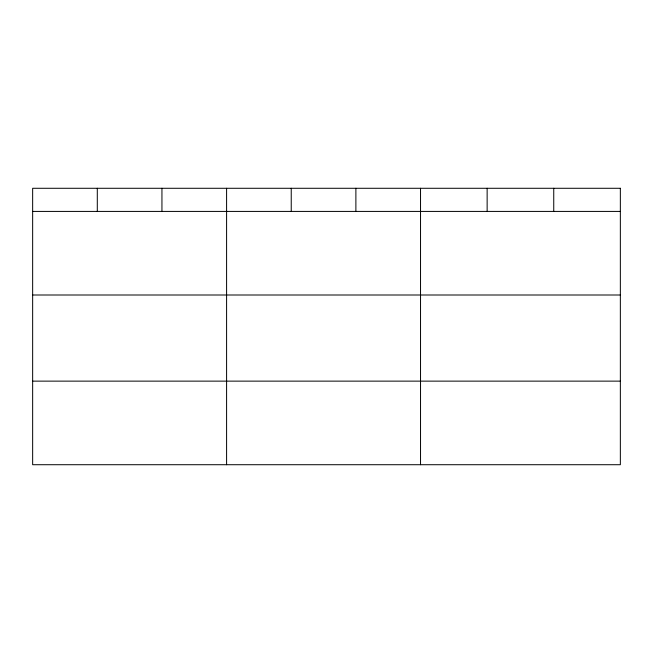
<?xml version="1.0" encoding="UTF-8"?>
<svg xmlns="http://www.w3.org/2000/svg" width="653" height="653" viewBox="0 0 653 653"><rect width="100%" height="100%" fill="white"/><g stroke="black" fill="none" stroke-linecap="round" stroke-linejoin="round"><path stroke-width="0.98" d="M32.65 211.417L620.35 211.417M32.65 295.001L620.35 295.001M32.65 381.132L620.35 381.132M553.744 188.284L553.744 211.417M487.138 188.284L487.138 211.417M420.532 188.284L420.532 464.716M355.885 188.284L355.885 211.417M291.238 188.284L291.238 211.417M226.591 188.284L226.591 464.716M161.944 188.284L161.944 211.417M97.297 188.284L97.297 211.417M620.35 188.284L32.65 188.284L32.65 464.716L620.35 464.716L620.35 188.284"/></g></svg>
